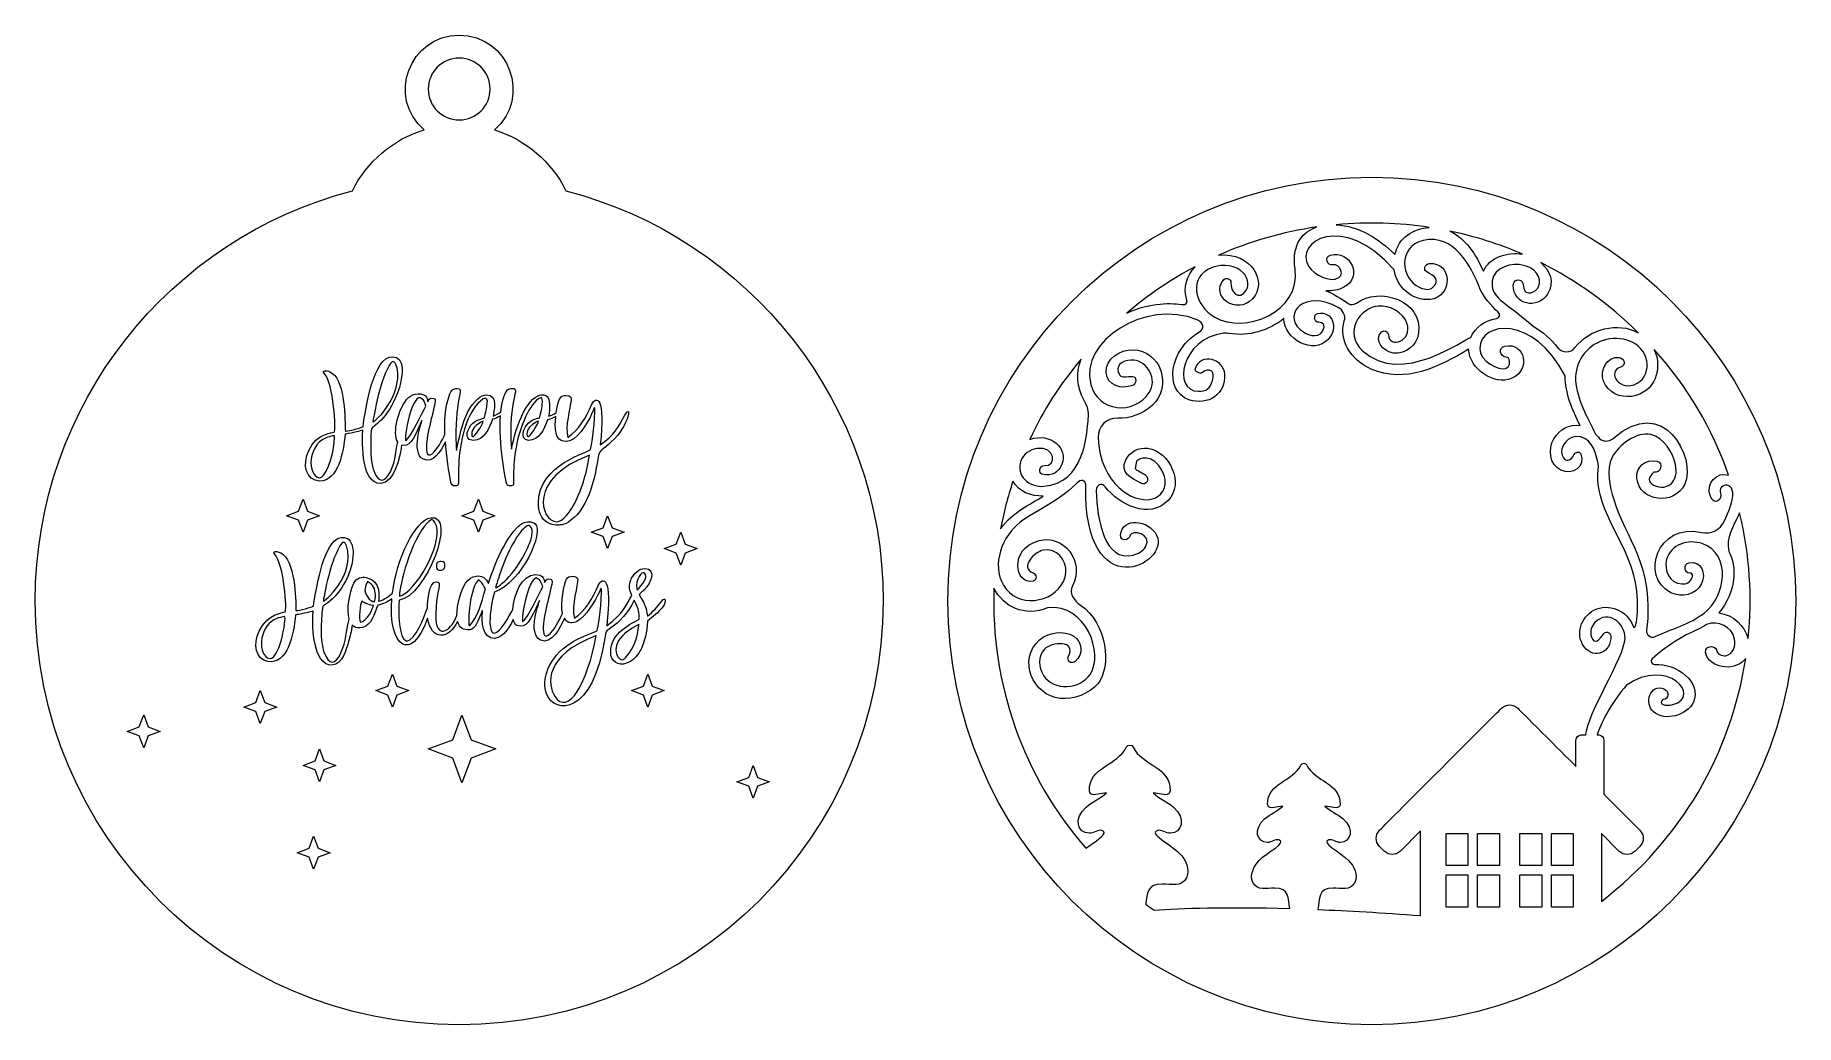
# Model space of a CAD drawing. Header units: inches. Extents: x 48 to 816, y 0 to 432.
import ezdxf

# ---------------------------------------------------------------- set-up
doc = ezdxf.new("R2010")
doc.units = ezdxf.units.IN
doc.header["$MEASUREMENT"] = 0
doc.layers.add('_U+0421_U+043B_U+043E_U+0439 1', color=7, linetype='Continuous')

msp = doc.modelspace()

# ---------------------------------------------------------------- linework, layer by layer
at = {"layer": '_U+0421_U+043B_U+043E_U+0439 1', "color": 7, "lineweight": 9, "true_color": 0xffffff}
for points in [[(162.81, 220.29), (157.58, 222.24), (162.81, 224.18), (164.75, 229.41), (166.7, 224.18), (171.93, 222.24), (166.7, 220.29), (164.75, 215.06), (162.81, 220.29)], [(243.23, 224.18), (248.46, 222.24), (243.23, 220.29), (241.29, 215.06), (239.34, 220.29), (234.11, 222.24), (239.34, 224.18), (241.29, 229.41), (243.23, 224.18)], [(299.62, 217.01), (304.85, 215.06), (299.62, 213.12), (297.68, 207.89), (295.74, 213.12), (290.51, 215.06), (295.74, 217.01), (297.68, 222.24), (299.62, 217.01)], [(331.52, 209.83), (336.75, 207.89), (331.52, 205.95), (329.58, 200.72), (327.63, 205.95), (322.4, 207.89), (327.63, 209.83), (329.58, 215.06), (331.52, 209.83)], [(205.7, 147.85), (210.93, 145.9), (205.7, 143.96), (203.76, 138.73), (201.81, 143.96), (196.58, 145.9), (201.81, 147.85), (203.76, 153.07), (205.7, 147.85)], [(317.17, 147.85), (322.4, 145.9), (317.17, 143.96), (315.23, 138.73), (313.29, 143.96), (308.06, 145.9), (313.29, 147.85), (315.23, 153.07), (317.17, 147.85)], [(148.07, 140.67), (153.3, 138.73), (148.07, 136.79), (146.12, 131.56), (144.18, 136.79), (138.95, 138.73), (144.18, 140.67), (146.12, 145.9), (148.07, 140.67)], [(97.2, 130.05), (102.43, 128.11), (97.2, 126.16), (95.26, 120.93), (93.32, 126.16), (88.09, 128.11), (93.32, 130.05), (95.26, 135.28), (97.2, 130.05)], [(238.12, 124.42), (248.92, 120.41), (238.12, 116.4), (234.11, 105.61), (230.1, 116.4), (219.31, 120.41), (230.1, 124.42), (234.11, 135.22), (238.12, 124.42)], [(173.87, 115.18), (179.1, 113.24), (173.87, 111.3), (171.93, 106.07), (169.99, 111.3), (164.76, 113.24), (169.99, 115.18), (171.93, 120.41), (173.87, 115.18)], [(368.35, 106.07), (363.12, 104.12), (361.17, 98.89), (359.23, 104.12), (354, 106.07), (359.23, 108.01), (361.17, 113.24), (363.12, 108.01), (368.35, 106.07)], [(171.31, 77.05), (176.54, 75.11), (171.31, 73.16), (169.37, 67.93), (167.42, 73.16), (162.19, 75.11), (167.42, 77.05), (169.37, 82.28), (171.31, 77.05)]]:
    msp.add_lwpolyline(points, dxfattribs=at)
at = {"layer": '_U+0421_U+043B_U+043E_U+0439 1', "color": 1, "lineweight": 9, "true_color": 0xff0000}
for points in [[(673.06, 69.49), (663.53, 69.49), (663.53, 83.55), (673.06, 83.55), (673.06, 69.49)], [(686.78, 69.49), (677.25, 69.49), (677.25, 83.55), (686.78, 83.55), (686.78, 69.49)], [(705.26, 69.49), (695.73, 69.49), (695.73, 83.55), (705.26, 83.55), (705.26, 69.49)], [(718.98, 69.49), (709.45, 69.49), (709.45, 83.55), (718.98, 83.55), (718.98, 69.49)], [(673.06, 51.35), (663.53, 51.35), (663.53, 65.41), (673.06, 65.41), (673.06, 51.35)], [(686.78, 51.35), (677.25, 51.35), (677.25, 65.41), (686.78, 65.41), (686.78, 51.35)], [(705.26, 51.35), (695.73, 51.35), (695.73, 65.41), (705.26, 65.41), (705.26, 51.35)], [(718.98, 51.35), (709.45, 51.35), (709.45, 65.41), (718.98, 65.41), (718.98, 51.35)]]:
    msp.add_lwpolyline(points, dxfattribs=at)
for points, knots in [([(279.5, 364.08), (273.22, 376.74), (261.94, 386.48), (248.24, 390.7), (264.66, 404.86), (254.67, 432), (232.9, 432), (211.13, 432), (201.15, 404.86), (217.57, 390.7), (203.87, 386.48), (192.59, 376.74), (186.3, 364.08), (106.69, 343.42), (47.9, 271.08), (47.9, 185), (47.9, 82.83), (130.73, 0), (232.9, 0), (335.08, 0), (417.9, 82.83), (417.9, 185), (417.9, 271.08), (359.12, 343.42), (279.5, 364.08)], [0, 0, 0, 0, 1, 1, 1, 2, 2, 2, 3, 3, 3, 4, 4, 4, 5, 5, 5, 6, 6, 6, 7, 7, 7, 8, 8, 8, 8]), ([(232.9, 422), (240.35, 422), (246.4, 415.94), (246.4, 408.5), (246.4, 401.06), (240.35, 395), (232.9, 395), (225.46, 395), (219.4, 401.06), (219.4, 408.5), (219.4, 415.94), (225.46, 422), (232.9, 422)], [0, 0, 0, 0, 1, 1, 1, 2, 2, 2, 3, 3, 3, 4, 4, 4, 4]), ([(631.1, 370), (528.92, 370), (446.1, 287.17), (446.1, 185), (446.1, 82.83), (528.92, 0), (631.1, 0), (733.27, 0), (816.1, 82.83), (816.1, 185), (816.1, 287.17), (733.27, 370), (631.1, 370)], [0, 0, 0, 0, 1, 1, 1, 2, 2, 2, 3, 3, 3, 4, 4, 4, 4]), ([(640.81, 329.64), (642.04, 322.19), (648.52, 315.85), (656.54, 316.62), (666.56, 317.6), (666.36, 333.24), (656.13, 332.3), (654.31, 332.14), (653.31, 329.66), (655.14, 328.64), (658.15, 327.01), (661.43, 325.38), (657.35, 321.58), (655.78, 320.55), (653.52, 321.2), (652.01, 321.88), (643.63, 325.64), (642.25, 339.71), (653.52, 342.36), (666.91, 345.52), (674.38, 331.33), (678.42, 321.05), (679.39, 318.58), (683.66, 313.13), (686.14, 311.21), (687.41, 310.23), (687.05, 308.65), (685.47, 308.35), (680.56, 307.42), (676.16, 304.63), (674.29, 300.01), (671.5, 299.7), (644.24, 278.42), (627.06, 294.27), (618.5, 302.17), (625.91, 313.2), (634.05, 313.74), (639.08, 314.08), (644.69, 311.15), (646.43, 306.22), (649.13, 298.55), (638.53, 294.78), (638.34, 301.27), (638.29, 302.72), (636.47, 303.58), (635.4, 302.48), (631.68, 298.64), (636.33, 293.74), (640.57, 293.25), (645.96, 292.64), (650.72, 296.58), (651.45, 301.86), (653.43, 316.21), (634.36, 322.5), (624.37, 315.01), (623.23, 314.16), (621.81, 314.18), (620.75, 314.9), (617.74, 316.95), (614.46, 319.21), (611.03, 320.45), (613.8, 320.22), (616.61, 320.75), (618.96, 321.96), (627.41, 326.3), (621.89, 338.4), (613.03, 335.97), (610.32, 335.23), (611.47, 331.04), (614.19, 331.76), (616.83, 332.68), (620.47, 326.75), (615.09, 325.57), (613.25, 324.78), (606.23, 326.69), (603.46, 331.23), (597.13, 341.63), (618.21, 355.33), (640.81, 329.64)], [0, 0, 0, 0, 1, 1, 1, 2, 2, 2, 3, 3, 3, 4, 4, 4, 5, 5, 5, 6, 6, 6, 7, 7, 7, 8, 8, 8, 9, 9, 9, 10, 10, 10, 11, 11, 11, 12, 12, 12, 13, 13, 13, 14, 14, 14, 15, 15, 15, 16, 16, 16, 17, 17, 17, 18, 18, 18, 19, 19, 19, 20, 20, 20, 21, 21, 21, 22, 22, 22, 23, 23, 23, 24, 24, 24, 25, 25, 25, 26, 26, 26, 26]), ([(561.94, 330.75), (566.11, 332.12), (571.85, 331.65), (575.02, 328.28), (576.74, 326.46), (577.86, 323.13), (576.41, 320.79), (573.05, 315.38), (569.31, 320.33), (569.61, 324.03), (569.73, 325.54), (567.52, 326.46), (566.53, 325.3), (560.26, 317.98), (572.16, 309.56), (579.11, 316.95), (585.64, 323.89), (578.85, 337.64), (564.21, 335.93), (577.83, 341.97), (592.25, 346.13), (607.17, 348.28), (601.05, 346.26), (596.07, 340.99), (597.59, 329.82), (600.12, 311.17), (575.83, 301.25), (562.55, 308.9), (553.99, 313.84), (550.19, 326.88), (561.94, 330.75)], [0, 0, 0, 0, 1, 1, 1, 2, 2, 2, 3, 3, 3, 4, 4, 4, 5, 5, 5, 6, 6, 6, 7, 7, 7, 8, 8, 8, 9, 9, 9, 10, 10, 10, 10]), ([(656.2, 348.1), (649.14, 347.55), (642.77, 343.73), (641.22, 336.25), (634.32, 343.21), (625.36, 348.69), (615.62, 349.28), (629.27, 350.54), (642.89, 350.12), (656.2, 348.1)], [0, 0, 0, 0, 1, 1, 1, 2, 2, 2, 3, 3, 3, 3]), ([(696.79, 336.44), (690.32, 337.5), (682.49, 335.1), (679.78, 329), (676.64, 336.07), (672.17, 343.25), (665.11, 346.49), (675.97, 344.22), (686.58, 340.88), (696.79, 336.44)], [0, 0, 0, 0, 1, 1, 1, 2, 2, 2, 3, 3, 3, 3]), ([(553.97, 330.95), (550.34, 327.21), (548.68, 321.85), (550.43, 316.35), (550.77, 315.28), (549.9, 314.21), (548.78, 314.38), (544.27, 315.07), (534.62, 315.63), (524.23, 310.71), (533.46, 318.59), (543.43, 325.36), (553.97, 330.95)], [0, 0, 0, 0, 1, 1, 1, 2, 2, 2, 3, 3, 3, 4, 4, 4, 4]), ([(703.96, 322.37), (702.88, 319.62), (697.85, 318.03), (697.46, 321.5), (697.19, 324.22), (696.19, 324.98), (695.67, 325.13), (694.23, 325.54), (692.8, 324.4), (692.79, 322.93), (692.72, 314.25), (703.38, 312.12), (707.73, 318.98), (711.03, 324.18), (708.84, 329.33), (704.8, 332.71), (720.31, 324.96), (734.65, 314.69), (747.32, 302.12), (738.47, 307.04), (726.08, 303.76), (719.74, 295.64), (717.86, 293.24), (714.25, 293.2), (712.31, 295.56), (709.25, 299.27), (705.64, 302.55), (701.56, 304.94), (689.47, 315.45), (684.35, 316.89), (683.55, 322.37), (682.58, 329.09), (689.75, 332.46), (695.47, 331.86), (702.88, 331.09), (705.34, 325.87), (703.96, 322.37)], [0, 0, 0, 0, 1, 1, 1, 2, 2, 2, 3, 3, 3, 4, 4, 4, 5, 5, 5, 6, 6, 6, 7, 7, 7, 8, 8, 8, 9, 9, 9, 10, 10, 10, 11, 11, 11, 12, 12, 12, 12]), ([(722.48, 126.53), (721.2, 126.53), (720.17, 125.5), (720.17, 124.22), (720.17, 124.22), (720.17, 112.82), (720.17, 112.82), (717.81, 115.18), (697.16, 135.83), (694.79, 138.21), (692.84, 140.15), (689.68, 140.15), (687.73, 138.21), (682.62, 133.1), (640.51, 90.99), (634.46, 84.93), (632.51, 82.99), (632.51, 79.82), (634.46, 77.88), (634.46, 77.88), (636.53, 75.8), (636.53, 75.8), (638.48, 73.85), (641.64, 73.85), (643.59, 75.8), (643.59, 75.8), (652.39, 84.61), (652.39, 84.61), (652.39, 84.61), (652.39, 47.68), (652.39, 47.68), (635.58, 48.93), (620.66, 49.78), (607.48, 50.32), (608.46, 54.83), (607.36, 59.78), (614.28, 59.71), (617.63, 59.68), (621.86, 58.38), (623.66, 62.16), (625.23, 65.45), (623.31, 69.31), (620.99, 71.7), (617.39, 75.41), (608.5, 79.55), (612.41, 80.74), (613.64, 81.11), (615.84, 79.56), (617.29, 79.6), (622.07, 79.72), (623.58, 85.42), (618.58, 89.87), (616.2, 91.99), (612.91, 93.27), (610.6, 95.46), (610.6, 95.46), (615.54, 94.73), (615.54, 94.73), (616.39, 94.6), (617.22, 95.43), (617.24, 96.24), (617.58, 105.66), (606.14, 106.24), (602.81, 113.35), (602.28, 114.49), (600.62, 114.48), (600.09, 113.34), (596.76, 106.24), (585.32, 105.66), (585.66, 96.24), (585.69, 95.43), (586.52, 94.6), (587.36, 94.73), (587.36, 94.73), (592.31, 95.46), (592.31, 95.46), (589.99, 93.27), (586.7, 91.99), (584.32, 89.87), (579.32, 85.42), (580.83, 79.72), (585.61, 79.6), (587.06, 79.56), (589.26, 81.11), (590.49, 80.74), (594.4, 79.55), (585.52, 75.42), (581.91, 71.7), (579.59, 69.31), (577.67, 65.45), (579.24, 62.16), (581.04, 58.38), (585.27, 59.68), (588.62, 59.71), (595.32, 59.77), (594.5, 55.14), (595.33, 50.75), (566.89, 51.58), (547.84, 50.89), (536.11, 50.04), (534.9, 50.89), (533.69, 51.78), (532.5, 52.67), (533.13, 57.17), (532.92, 61.52), (539.77, 61.45), (543.5, 61.42), (548.2, 59.97), (550.21, 64.17), (551.96, 67.84), (549.83, 72.14), (547.24, 74.8), (543.22, 78.94), (533.33, 83.54), (537.69, 84.86), (539.06, 85.28), (541.51, 83.55), (543.12, 83.59), (548.45, 83.73), (550.13, 90.07), (544.56, 95.03), (541.91, 97.38), (538.25, 98.82), (535.67, 101.26), (535.67, 101.26), (541.17, 100.44), (541.17, 100.44), (542.11, 100.3), (543.04, 101.21), (543.07, 102.12), (543.45, 112.61), (530.71, 113.26), (527, 121.16), (526.41, 122.44), (524.56, 122.42), (523.97, 121.16), (520.27, 113.25), (507.53, 112.61), (507.91, 102.12), (507.94, 101.21), (508.86, 100.3), (509.81, 100.44), (509.81, 100.44), (515.31, 101.25), (515.31, 101.25), (512.73, 98.82), (509.07, 97.38), (506.42, 95.03), (500.85, 90.07), (502.53, 83.73), (507.85, 83.59), (509.47, 83.55), (511.92, 85.28), (513.29, 84.86), (516.69, 83.83), (510.67, 80.14), (509.18, 79.12), (508.21, 78.45), (507.24, 77.77), (506.3, 77.05), (479.07, 108.43), (464.8, 148.47), (466.2, 190.63), (470.35, 182.51), (479.51, 177.91), (489.65, 182.01), (506.46, 184.02), (514.18, 161.96), (508.3, 153.08), (503.9, 146.42), (492.36, 145.56), (487.83, 152.51), (485.54, 156.02), (485.31, 160.76), (488.28, 163.96), (491.27, 167.17), (502.44, 168.07), (498.75, 160.93), (497.74, 158.98), (500.1, 157.21), (501.73, 158.63), (505.35, 161.77), (504.86, 167.18), (501.1, 169.59), (496.69, 172.41), (489.88, 171.34), (486.08, 168.03), (476.28, 159.49), (483.35, 143.55), (495.1, 142.5), (500.81, 141.99), (507.87, 144.35), (511.51, 148.84), (517.57, 156.3), (515.83, 175.2), (504.01, 183.17), (501.02, 185.19), (498.89, 188.43), (500.52, 191.65), (506.15, 202.75), (496.34, 214.2), (485.9, 211.38), (472.61, 207.79), (475.27, 191.96), (483.3, 193.68), (485.26, 194.1), (484.84, 196.64), (483.3, 197.25), (477.18, 199.65), (484.09, 206.49), (487.69, 207.2), (493.47, 208.34), (498.08, 202.97), (497.59, 197.46), (496.58, 186.29), (480.76, 181.34), (473.04, 188.7), (464.74, 196.61), (467.94, 209.46), (474.98, 216.96), (480.91, 223.27), (492.71, 226.64), (502.47, 236.57), (504.06, 238.18), (506.28, 237.92), (506.25, 235.66), (505.36, 181.76), (543.35, 201.09), (537.22, 213.69), (533.91, 220.5), (522.04, 221.92), (521.51, 213.7), (521.34, 211.02), (525.1, 211.13), (525.66, 213.7), (526.16, 216), (535.62, 214.64), (532.36, 208.63), (531.37, 206.8), (528.9, 205.59), (526.99, 205.08), (514.6, 201.76), (511.17, 220.45), (510.85, 233.19), (510.79, 235.68), (513.2, 236.84), (514.74, 234.88), (520.94, 226.98), (534.02, 220.42), (542.31, 228.94), (549.37, 236.2), (542.91, 250.44), (533.34, 251.7), (529.52, 252.2), (525.39, 250.09), (523.72, 246.56), (521.02, 240.89), (525.97, 238.82), (530.29, 236.39), (532.64, 235.08), (534.53, 238.46), (532.37, 239.96), (531.73, 240.4), (528.2, 242.2), (527.88, 242.86), (527.88, 242.86), (528.49, 245.99), (528.49, 245.99), (531.3, 249.13), (538.19, 247.35), (540.6, 239.5), (542.05, 234.79), (539.52, 230.43), (534.68, 229.42), (527.09, 227.84), (512.58, 235.79), (511.72, 256.36), (511.52, 261.22), (515.36, 264.9), (520.23, 264.75), (525.38, 264.6), (531.07, 266.56), (535.35, 270.46), (544.19, 278.5), (539.16, 294.5), (526.77, 294.67), (521.51, 294.74), (514.75, 290.87), (515.23, 284.77), (515.71, 278.74), (522.01, 277.42), (526.64, 279.04), (528.43, 279.67), (528.74, 283.07), (526.66, 283.02), (521.66, 282.89), (521.39, 282.45), (520.5, 284.95), (519.13, 288.81), (523.95, 290.39), (527.2, 290.16), (533.06, 289.75), (537.86, 281.73), (533.97, 275.97), (527.18, 265.89), (511.59, 267.62), (508.44, 279.58), (503.5, 298.29), (532.15, 317.04), (554.95, 307.76), (558.04, 306.5), (557.89, 303.7), (556.07, 302.66), (542.76, 295.07), (540.12, 276.74), (551.29, 272.88), (559.6, 270), (567.64, 275.45), (566.85, 284.07), (566.24, 290.72), (556.97, 293.79), (554.1, 286.69), (553.56, 285.36), (556.01, 283.88), (557.16, 284.75), (560.1, 286.96), (562.93, 285.56), (561.63, 281.26), (560.59, 277.78), (558.79, 276.53), (555.52, 276.55), (543.66, 276.62), (548.08, 299.64), (566.4, 301.88), (567.02, 301.96), (568.85, 301.82), (568.85, 301.82), (577.46, 300.23), (586.22, 303.19), (592.73, 308.29), (592.8, 299.14), (605.61, 292.29), (612.06, 299.21), (616.65, 304.14), (614.18, 311.8), (607.53, 310.55), (605.39, 310.15), (605.86, 306.43), (608.05, 306.72), (611.64, 306.5), (610.06, 303.13), (608.91, 301.75), (605.56, 299.3), (601, 302.44), (599.81, 303.52), (592.07, 310.52), (601.88, 321.13), (616.43, 313.2), (618.51, 312.07), (619.81, 309.51), (619.1, 307.25), (616.55, 299.13), (622.02, 290.09), (630.78, 286.26), (645.72, 279.72), (660.49, 287.22), (673.36, 294.9), (673.68, 286.51), (684.24, 278.82), (692.26, 282.22), (700.35, 285.65), (698.3, 298.15), (689.03, 296.25), (686.13, 295.66), (687.11, 291.48), (689.78, 291.47), (690.15, 291.47), (690.5, 291.29), (690.71, 290.98), (691.78, 289.41), (691.19, 287.22), (689.45, 286.47), (689.45, 286.47), (689.43, 286.46), (689.43, 286.46), (686.61, 285.51), (678.18, 289.51), (678.23, 295.27), (678.31, 307.13), (701.77, 310.05), (715.44, 283.26), (715.46, 283.23), (715.48, 283.21), (715.49, 283.18), (715.5, 275.77), (718.46, 268.5), (721.97, 261.57), (717.34, 262.43), (712.98, 259.94), (710.53, 255.77), (707.92, 251.3), (708.52, 244.56), (713.59, 242.11), (718.52, 239.74), (724.65, 243.69), (722.28, 249.2), (721.65, 250.66), (719.65, 250), (719.22, 248.8), (718.31, 246.3), (715.46, 245.11), (714.14, 248.61), (712.9, 251.88), (716.54, 257.81), (722.19, 256.62), (727.74, 255.45), (729.09, 248.85), (730.03, 243.87), (727.2, 225.71), (742.35, 212.22), (746.19, 193.15), (748.15, 183.37), (746.43, 170.33), (745.07, 174.08), (742.62, 180.82), (734.49, 184.34), (727.99, 180.98), (722.36, 178.07), (719.72, 170.33), (723.78, 165.02), (728.3, 159.12), (735.64, 162.74), (735.38, 169.7), (735.32, 171.44), (733.06, 172.07), (732.13, 170.58), (730.82, 168.49), (728.15, 165.23), (726.84, 169.62), (726.22, 171.69), (726.99, 174.1), (728.48, 175.63), (734.18, 181.49), (741.72, 175.33), (741.6, 168.67), (741.45, 160.66), (724.89, 135.48), (724.46, 126.53), (724.46, 126.53), (722.48, 126.53), (722.48, 126.53), (722.48, 126.53), (722.48, 126.53), (722.48, 126.53)], [0, 0, 0, 0, 1, 1, 1, 2, 2, 2, 3, 3, 3, 4, 4, 4, 5, 5, 5, 6, 6, 6, 7, 7, 7, 8, 8, 8, 9, 9, 9, 10, 10, 10, 11, 11, 11, 12, 12, 12, 13, 13, 13, 14, 14, 14, 15, 15, 15, 16, 16, 16, 17, 17, 17, 18, 18, 18, 19, 19, 19, 20, 20, 20, 21, 21, 21, 22, 22, 22, 23, 23, 23, 24, 24, 24, 25, 25, 25, 26, 26, 26, 27, 27, 27, 28, 28, 28, 29, 29, 29, 30, 30, 30, 31, 31, 31, 32, 32, 32, 33, 33, 33, 34, 34, 34, 35, 35, 35, 36, 36, 36, 37, 37, 37, 38, 38, 38, 39, 39, 39, 40, 40, 40, 41, 41, 41, 42, 42, 42, 43, 43, 43, 44, 44, 44, 45, 45, 45, 46, 46, 46, 47, 47, 47, 48, 48, 48, 49, 49, 49, 50, 50, 50, 51, 51, 51, 52, 52, 52, 53, 53, 53, 54, 54, 54, 55, 55, 55, 56, 56, 56, 57, 57, 57, 58, 58, 58, 59, 59, 59, 60, 60, 60, 61, 61, 61, 62, 62, 62, 63, 63, 63, 64, 64, 64, 65, 65, 65, 66, 66, 66, 67, 67, 67, 68, 68, 68, 69, 69, 69, 70, 70, 70, 71, 71, 71, 72, 72, 72, 73, 73, 73, 74, 74, 74, 75, 75, 75, 76, 76, 76, 77, 77, 77, 78, 78, 78, 79, 79, 79, 80, 80, 80, 81, 81, 81, 82, 82, 82, 83, 83, 83, 84, 84, 84, 85, 85, 85, 86, 86, 86, 87, 87, 87, 88, 88, 88, 89, 89, 89, 90, 90, 90, 91, 91, 91, 92, 92, 92, 93, 93, 93, 94, 94, 94, 95, 95, 95, 96, 96, 96, 97, 97, 97, 98, 98, 98, 99, 99, 99, 100, 100, 100, 101, 101, 101, 102, 102, 102, 103, 103, 103, 104, 104, 104, 105, 105, 105, 106, 106, 106, 107, 107, 107, 108, 108, 108, 109, 109, 109, 110, 110, 110, 111, 111, 111, 112, 112, 112, 113, 113, 113, 114, 114, 114, 115, 115, 115, 116, 116, 116, 117, 117, 117, 118, 118, 118, 119, 119, 119, 120, 120, 120, 121, 121, 121, 122, 122, 122, 123, 123, 123, 124, 124, 124, 125, 125, 125, 126, 126, 126, 127, 127, 127, 128, 128, 128, 129, 129, 129, 130, 130, 130, 131, 131, 131, 132, 132, 132, 133, 133, 133, 134, 134, 134, 135, 135, 135, 136, 136, 136, 137, 137, 137, 138, 138, 138, 139, 139, 139, 140, 140, 140, 141, 141, 141, 142, 142, 142, 143, 143, 143, 144, 144, 144, 145, 145, 145, 146, 146, 146, 147, 147, 147, 148, 148, 148, 149, 149, 149, 150, 150, 150, 151, 151, 151, 151]), ([(751.05, 289.82), (751.85, 285.93), (750.41, 282.08), (746.91, 280.09), (739.34, 275.78), (733.35, 285.17), (739.67, 287.07), (742.13, 287.82), (741.4, 291), (739.1, 291.29), (733.56, 291.98), (730.53, 285.62), (732.24, 280.97), (734.08, 275.96), (739.53, 273.58), (744.55, 274.35), (754.68, 275.91), (758.16, 286.57), (754.29, 294.76), (768.98, 278.31), (779.71, 260.39), (786.75, 239.97), (781.7, 241.7), (776.66, 236.17), (778.69, 230.99), (780.75, 225.75), (784.26, 229.83), (783.29, 232.03), (781.38, 236.33), (791.39, 238.67), (787.85, 227.25), (786.73, 223.66), (786.62, 223.84), (784.99, 220.03), (783.31, 216.09), (779.06, 214.01), (774.89, 214.97), (755.63, 219.39), (747.91, 195.53), (761.64, 188.64), (766.36, 186.27), (772.58, 187.68), (775.01, 192.59), (777.11, 196.84), (774.83, 202.96), (769.42, 201.68), (767.01, 201.12), (767.39, 197.13), (769.82, 197.15), (770.57, 197.19), (771.28, 196.97), (771, 195.57), (769.97, 193.11), (768.41, 192.09), (766.31, 192.54), (760.97, 192.66), (758.48, 198.44), (759.72, 203.1), (761.48, 209.72), (769.27, 212.11), (775.21, 210.05), (788.41, 205.46), (785.39, 186.8), (776.1, 179.71), (769.81, 174.91), (761.94, 172.81), (754.74, 169.47), (752.85, 168.6), (750.75, 170.15), (751, 172.21), (754.53, 201.06), (741.64, 212.28), (736.68, 229.25), (734.96, 235.15), (733.09, 242.08), (736.01, 247.8), (738.65, 252.99), (746.77, 259.12), (752.88, 257.69), (758.49, 256.37), (762.48, 249.92), (763.59, 244.63), (765.14, 237.23), (760.49, 232.76), (754.03, 235.57), (751.55, 236.99), (751.58, 238.88), (754.12, 241.24), (757.25, 240.51), (758.59, 245.35), (755.45, 246.06), (750.58, 247.16), (746.26, 243.61), (746.79, 238.48), (747.81, 228.6), (763.08, 226.21), (767.64, 236.03), (772.95, 247.47), (758.22, 275.49), (736.57, 256.07), (734.43, 254.15), (731.35, 254.56), (729.8, 256.6), (729.46, 257.05), (729.09, 257.48), (728.69, 257.88), (725.18, 265.2), (720.49, 273.08), (720.05, 281.36), (719.63, 289.25), (724.57, 296.31), (732.1, 298.75), (739.6, 301.17), (749.29, 298.42), (751.05, 289.82)], [0, 0, 0, 0, 1, 1, 1, 2, 2, 2, 3, 3, 3, 4, 4, 4, 5, 5, 5, 6, 6, 6, 7, 7, 7, 8, 8, 8, 9, 9, 9, 10, 10, 10, 11, 11, 11, 12, 12, 12, 13, 13, 13, 14, 14, 14, 15, 15, 15, 16, 16, 16, 17, 17, 17, 18, 18, 18, 19, 19, 19, 20, 20, 20, 21, 21, 21, 22, 22, 22, 23, 23, 23, 24, 24, 24, 25, 25, 25, 26, 26, 26, 27, 27, 27, 28, 28, 28, 29, 29, 29, 30, 30, 30, 31, 31, 31, 32, 32, 32, 33, 33, 33, 34, 34, 34, 35, 35, 35, 36, 36, 36, 37, 37, 37, 38, 38, 38, 38]), ([(478.03, 246.3), (479.14, 249.2), (481.85, 251.14), (484.88, 251.58), (493.19, 252.78), (493.67, 243.53), (488.29, 244.15), (486.29, 244.38), (485.33, 240.73), (487.26, 240.33), (491.91, 239.38), (494.35, 241.04), (495.91, 244.75), (498.69, 251.37), (491.13, 258.84), (481.83, 255.53), (487.98, 268.5), (494.86, 279.52), (504.34, 290.64), (501.86, 284.51), (502.32, 278.36), (505.51, 272.75), (508.31, 267.83), (507.39, 265.18), (507.16, 262.38), (506.61, 258.09), (505.74, 236.32), (487.96, 235.08), (481.71, 234.64), (475.46, 239.57), (478.03, 246.3)], [0, 0, 0, 0, 1, 1, 1, 2, 2, 2, 3, 3, 3, 4, 4, 4, 5, 5, 5, 6, 6, 6, 7, 7, 7, 8, 8, 8, 9, 9, 9, 10, 10, 10, 10]), ([(474.51, 237.26), (477.05, 232.74), (482.35, 230.64), (487.77, 230.82), (481.53, 226.83), (474.84, 224.33), (469.09, 216.47), (470.44, 223.54), (472.25, 230.48), (474.51, 237.26)], [0, 0, 0, 0, 1, 1, 1, 2, 2, 2, 3, 3, 3, 3]), ([(782.56, 179.78), (789.96, 188.64), (790.62, 200.36), (786.85, 206.65), (785.55, 213.04), (788.55, 216.79), (791.6, 223.49), (796.1, 204.96), (797.13, 186.92), (795.32, 168.61), (793.81, 173.95), (788.94, 179.03), (782.56, 179.78)], [0, 0, 0, 0, 1, 1, 1, 2, 2, 2, 3, 3, 3, 4, 4, 4, 4]), ([(731.26, 53.86), (731.26, 53.86), (731.26, 83.47), (731.26, 83.47), (731.26, 83.47), (738.93, 75.8), (738.93, 75.8), (740.88, 73.85), (744.04, 73.85), (745.99, 75.8), (745.99, 75.8), (748.06, 77.87), (748.06, 77.87), (750.01, 79.82), (750.01, 82.98), (748.06, 84.93), (748.06, 84.93), (732.36, 100.63), (732.36, 100.63), (732.41, 100.99), (732.39, 123.86), (732.39, 124.22), (732.39, 125.49), (731.36, 126.53), (730.09, 126.53), (730.09, 126.53), (729.48, 126.53), (729.48, 126.53), (731.74, 133.83), (736.5, 141.39), (742.2, 148.2), (759.92, 160.8), (775.47, 143.26), (762.51, 139.81), (759.18, 139.08), (755.93, 139.75), (758.14, 142.05), (760.97, 141.81), (760.92, 145.67), (758.75, 146.59), (752.55, 149.2), (749.72, 140.33), (754.07, 136.58), (759.04, 132.31), (768.81, 135.05), (771.42, 140.87), (775.23, 149.38), (764.21, 157.9), (754.47, 157.35), (753.16, 157.27), (752.49, 158.88), (753.47, 159.75), (766.31, 171.05), (772.14, 171.21), (777.2, 174.82), (782.23, 176.53), (788.22, 174.04), (789.4, 168.39), (790, 165.49), (788.78, 161.65), (785.45, 161.13), (783.9, 160.89), (781.69, 161.87), (781.43, 163.62), (781.1, 165.86), (775.04, 165.95), (777.19, 161.11), (779.82, 155.2), (790.32, 154.32), (794.23, 159.96), (787.93, 118.76), (766.1, 80.58), (731.26, 53.86)], [0, 0, 0, 0, 1, 1, 1, 2, 2, 2, 3, 3, 3, 4, 4, 4, 5, 5, 5, 6, 6, 6, 7, 7, 7, 8, 8, 8, 9, 9, 9, 10, 10, 10, 11, 11, 11, 12, 12, 12, 13, 13, 13, 14, 14, 14, 15, 15, 15, 16, 16, 16, 17, 17, 17, 18, 18, 18, 19, 19, 19, 20, 20, 20, 21, 21, 21, 22, 22, 22, 23, 23, 23, 24, 24, 24, 24])]:
    msp.add_open_spline(points, degree=3, knots=knots, dxfattribs=at)
at = {"layer": '_U+0421_U+043B_U+043E_U+0439 1', "color": 7, "lineweight": 9, "true_color": 0xffffff}
for points, knots in [([(172.12, 237.38), (180.03, 237.38), (182.45, 249.9), (183.11, 257.82), (183.2, 257.92), (184.45, 258.08), (184.58, 258.1), (187.93, 258.65), (190.83, 259.56), (190.83, 259.56), (190.83, 257.74), (189.16, 236.26), (198.77, 236.26), (204.63, 236.79), (206.95, 247.27), (207.75, 253.08), (211.08, 252.11), (212.55, 254.42), (216.59, 263.85), (216.59, 262.85), (211.59, 249.93), (217.33, 246.87), (221.51, 244.89), (224.88, 250.25), (226.89, 254.55), (227.28, 248.68), (228.52, 240.52), (229.25, 237.03), (229.46, 236.03), (229.7, 234.99), (231.64, 235.3), (231.67, 235.32), (231.69, 235.34), (231.72, 235.34), (232.38, 235.4), (232.49, 235.69), (232.53, 236.42), (232.53, 245.26), (232.76, 253.72), (236.29, 263.09), (237.74, 266.94), (239.98, 270.86), (243.37, 273.19), (244.8, 274.23), (245.18, 272.75), (245.18, 272.45), (245.18, 269.55), (243.84, 264.96), (243.84, 264.96), (243.82, 264.93), (243.7, 264.9), (243.5, 264.84), (239.83, 263.92), (237.22, 261.99), (236.41, 258.36), (236.11, 256.28), (237.1, 255.09), (239.2, 255.09), (243.6, 255.09), (246, 260.2), (247.46, 264.31), (248.71, 264.64), (249.85, 265.16), (250.89, 265.86), (249.98, 254.54), (253.1, 236.65), (253.79, 235.76), (254.18, 235.26), (255.05, 235.19), (255.71, 235.3), (255.75, 235.34), (256.19, 235.35), (256.39, 235.57), (256.63, 235.84), (256.6, 236.6), (256.6, 236.96), (256.6, 244.94), (256.9, 252.6), (260.52, 262.19), (262.25, 266.79), (264.29, 270.28), (266.63, 272.64), (267.01, 273.02), (268.48, 274.09), (268.86, 273.72), (269.47, 273.42), (269.13, 270.71), (269.04, 270.04), (268.75, 267.82), (267.96, 264.99), (267.96, 264.99), (267.91, 264.93), (267.1, 264.84), (267.01, 264.82), (260.51, 263.12), (258.86, 255.15), (263.12, 255.09), (267.7, 255.09), (269.91, 259.75), (271.45, 264.07), (272.76, 264.42), (273.98, 264.81), (275.05, 265.57), (274.44, 260.72), (274.48, 254.59), (279.36, 254.59), (284.08, 254.59), (288.76, 262.29), (290.69, 266.63), (292.01, 269.55), (292.06, 270.84), (292.06, 267.44), (292.06, 260.68), (290.47, 252.17), (290.2, 251.17), (289.85, 249.85), (267.58, 245.03), (267.44, 227.66), (267.44, 224.2), (268.64, 220.72), (271.61, 219.14), (274.1, 217.81), (276.19, 218.14), (277.76, 218.31), (278.83, 218.42), (280.13, 219.06), (281.68, 220.22), (289.78, 226.35), (292.15, 239.38), (293.73, 248.61), (294.1, 250.78), (295.29, 250.84), (299.4, 254.57), (306.78, 261.25), (308.57, 271.76), (305.21, 266.16), (301.97, 260.23), (300.7, 257.67), (294.41, 253.12), (296.88, 274.1), (292.62, 274.99), (290.7, 270.68), (288.33, 265.11), (285.24, 259.82), (280.29, 256.44), (278.97, 261.28), (281.37, 269), (281.75, 272.84), (281.84, 273.84), (281.6, 274.73), (279.44, 274.73), (277.45, 274.73), (276.42, 274.5), (275.28, 267.26), (274.23, 266.37), (273.16, 266.13), (271.89, 265.68), (271.89, 265.68), (272.34, 267.8), (272.34, 269.98), (272.34, 273.02), (271.92, 275.07), (268.83, 275.07), (266.57, 274.87), (263.58, 272.42), (260.99, 267.4), (258.25, 262.22), (257, 256.98), (255.7, 251.28), (254.02, 274), (260, 277.62), (256.1, 277.77), (255.26, 277.77), (254.62, 277.73), (253.96, 277.12), (252.29, 275.59), (251.32, 270.13), (251.05, 267.55), (250.05, 266.74), (248.96, 266.15), (247.77, 265.73), (247.77, 267.25), (250.2, 275.07), (244.76, 275.07), (242.49, 274.87), (239.33, 272.58), (236.74, 267.57), (234, 262.39), (232.97, 256.35), (231.67, 250.65), (231.4, 254.35), (231.44, 260.38), (231.56, 262.19), (232.37, 276.11), (234.87, 277.66), (232.03, 277.77), (230.47, 277.77), (229.55, 277.53), (228.48, 274.49), (226.71, 269.44), (226.48, 263.22), (226.7, 257.82), (225.38, 254.98), (223.43, 251.31), (220.9, 249.11), (220.12, 248.43), (218.91, 248.9), (218.74, 249.91), (217.85, 255.29), (221.01, 264.75), (222.25, 271.2), (222.6, 273.05), (222.65, 273.53), (220.88, 273.53), (219.88, 273.46), (219.73, 273.05), (219.18, 271.95), (218.93, 274.1), (218.33, 275.46), (214.9, 275.46), (213.3, 275.38), (211.91, 274.83), (210.73, 273.8), (206.33, 269.44), (203.61, 258.32), (206.09, 254.29), (205.1, 249.92), (205.03, 244.19), (201.82, 239.65), (197.87, 234.09), (194.3, 241.91), (194.3, 250.89), (194.3, 252.04), (194.19, 260.36), (194.86, 260.58), (195.85, 261.58), (202.74, 265.36), (206.8, 278.24), (208.43, 283.43), (209.23, 291.66), (203.79, 291.66), (195.5, 291.66), (192.12, 269.3), (190.94, 261.07), (190.75, 260.88), (187.75, 260.01), (187.47, 259.95), (186.65, 259.72), (185.16, 259.45), (184.33, 259.31), (183.09, 259.11), (183.23, 259.06), (183.21, 259.81), (182.99, 266.77), (182.85, 282.06), (176.47, 285.07), (175.03, 285.76), (172.78, 285.58), (173.97, 284.53), (178.14, 279.98), (179.32, 258.74), (178.32, 258.74), (177.32, 258.23), (170.88, 258.49), (167.22, 250.73), (164.4, 244.87), (165.96, 237.38), (172.12, 237.38)], [0, 0, 0, 0, 1, 1, 1, 2, 2, 2, 3, 3, 3, 4, 4, 4, 5, 5, 5, 6, 6, 6, 7, 7, 7, 8, 8, 8, 9, 9, 9, 10, 10, 10, 11, 11, 11, 12, 12, 12, 13, 13, 13, 14, 14, 14, 15, 15, 15, 16, 16, 16, 17, 17, 17, 18, 18, 18, 19, 19, 19, 20, 20, 20, 21, 21, 21, 22, 22, 22, 23, 23, 23, 24, 24, 24, 25, 25, 25, 26, 26, 26, 27, 27, 27, 28, 28, 28, 29, 29, 29, 30, 30, 30, 31, 31, 31, 32, 32, 32, 33, 33, 33, 34, 34, 34, 35, 35, 35, 36, 36, 36, 37, 37, 37, 38, 38, 38, 39, 39, 39, 40, 40, 40, 41, 41, 41, 42, 42, 42, 43, 43, 43, 44, 44, 44, 45, 45, 45, 46, 46, 46, 47, 47, 47, 48, 48, 48, 49, 49, 49, 50, 50, 50, 51, 51, 51, 52, 52, 52, 53, 53, 53, 54, 54, 54, 55, 55, 55, 56, 56, 56, 57, 57, 57, 58, 58, 58, 59, 59, 59, 60, 60, 60, 61, 61, 61, 62, 62, 62, 63, 63, 63, 64, 64, 64, 65, 65, 65, 66, 66, 66, 67, 67, 67, 68, 68, 68, 69, 69, 69, 70, 70, 70, 71, 71, 71, 72, 72, 72, 73, 73, 73, 74, 74, 74, 75, 75, 75, 76, 76, 76, 77, 77, 77, 78, 78, 78, 79, 79, 79, 80, 80, 80, 81, 81, 81, 82, 82, 82, 83, 83, 83, 84, 84, 84, 85, 85, 85, 86, 86, 86, 87, 87, 87, 88, 88, 88, 89, 89, 89, 89]), ([(202.48, 287.95), (203.07, 288.96), (203.6, 289.48), (204.06, 289.53), (205.48, 289.53), (208.49, 282.13), (202.79, 271.94), (199.47, 266.03), (195.22, 262.79), (195.22, 263.11), (195.41, 264.11), (197.71, 279.73), (202.48, 287.95)], [0, 0, 0, 0, 1, 1, 1, 2, 2, 2, 3, 3, 3, 4, 4, 4, 4]), ([(216.8, 273.18), (217.5, 272.52), (217.97, 271.63), (218.37, 270.13), (217.14, 267.68), (211.78, 256.48), (209.57, 254.93), (208.57, 255.18), (212.28, 277.43), (216.8, 273.18)], [0, 0, 0, 0, 1, 1, 1, 2, 2, 2, 3, 3, 3, 3]), ([(239.09, 256.8), (238.09, 256.11), (237.37, 260.34), (241.86, 262.8), (242.12, 262.95), (243.08, 263.46), (243.37, 263.46), (243.37, 262.65), (240.8, 258.01), (239.09, 256.8)], [0, 0, 0, 0, 1, 1, 1, 2, 2, 2, 3, 3, 3, 3]), ([(263.16, 256.8), (262.16, 256.11), (261.25, 260.47), (266.55, 263.13), (266.69, 263.2), (267.29, 263.46), (267.44, 263.46), (267.44, 262.65), (264.88, 258.01), (263.16, 256.8)], [0, 0, 0, 0, 1, 1, 1, 2, 2, 2, 3, 3, 3, 3]), ([(174.89, 256.28), (175.62, 256.56), (176.89, 256.87), (177.67, 257.05), (178.64, 257.19), (178.5, 257.26), (178.46, 256.42), (177.97, 246.34), (174.3, 238.77), (171.96, 238.77), (170.51, 238.77), (168.18, 241.12), (168.18, 245.4), (168.18, 249.33), (170.53, 254.63), (174.89, 256.28)], [0, 0, 0, 0, 1, 1, 1, 2, 2, 2, 3, 3, 3, 4, 4, 4, 5, 5, 5, 5]), ([(282.58, 226.48), (281.22, 224.08), (278.28, 219.6), (275.5, 219.6), (268.4, 219.6), (262.62, 238.88), (289.79, 248.6), (288.27, 240.26), (286.5, 233.39), (282.58, 226.48)], [0, 0, 0, 0, 1, 1, 1, 2, 2, 2, 3, 3, 3, 3]), ([(321.26, 185), (319.49, 182.51), (317.4, 180.31), (315.01, 178.4), (314.29, 182.57), (314.7, 181.87), (311.39, 187.88), (312.39, 188.7), (313.79, 189.89), (314.78, 191.19), (320.86, 199.54), (312.58, 201.7), (308.8, 196.03), (306.75, 192.95), (306.76, 190.58), (308.2, 187.44), (305.64, 183.3), (304.95, 179.74), (297.27, 174.2), (299.79, 195.6), (295.45, 196), (293.56, 191.75), (291.2, 186.22), (288.09, 180.89), (283.15, 177.52), (281.67, 182.94), (284.86, 192.21), (284.63, 194.53), (284.46, 196.17), (280.47, 196.33), (279.75, 194.57), (278.64, 192.36), (277, 184.21), (278.02, 179.61), (276.63, 176.52), (274.52, 172.39), (271.77, 170.07), (271.07, 169.48), (269.97, 169.81), (269.79, 170.7), (268.71, 175.81), (271.75, 184.44), (273.25, 192.27), (273.61, 194.12), (273.65, 194.61), (271.88, 194.61), (270.88, 194.54), (270.72, 194.09), (270.18, 193.02), (269.93, 195.19), (269.19, 196.53), (266.25, 196.53), (259.89, 196.53), (256.89, 187.59), (256.25, 181.3), (254.77, 178.36), (251.08, 171.73), (248.31, 170.91), (246.74, 170.91), (246.31, 174.15), (246.31, 175.97), (246.31, 180.21), (247.19, 184.67), (248.25, 188.79), (260.45, 193.37), (270.06, 215.2), (266.02, 218.72), (264.81, 219.84), (262.09, 219.73), (260.64, 218.99), (259.93, 218.63), (259.09, 217.95), (258.11, 216.94), (250.8, 209.64), (246.54, 195.06), (245.8, 193.22), (245.72, 193.02), (245.53, 192.58), (245.53, 192.79), (245.4, 193.25), (244.78, 194.07), (244.47, 194.43), (242.52, 196.79), (238.08, 196.61), (235.62, 192.72), (233.67, 189.63), (231.88, 183.74), (231.88, 178.69), (228.99, 171.08), (222.34, 168.02), (222.73, 178.98), (222.73, 190.3), (225.93, 193.41), (222.89, 193.41), (219.74, 193.41), (219.1, 185.11), (219.01, 181.96), (217.75, 178.4), (213.64, 167.54), (210, 167.54), (206.34, 168.08), (206.35, 180.81), (206.72, 185.31), (218.45, 187.11), (232.21, 222.92), (220.48, 221.38), (213.7, 220.45), (205.49, 202.96), (203.77, 188.43), (202.29, 187.08), (200.15, 185.6), (197.97, 184.96), (197.75, 184.96), (197.74, 184.93), (197.74, 185.12), (197.74, 186.12), (199.34, 193.8), (192.37, 195.26), (190.42, 195.65), (188.06, 195.15), (186.9, 192.76), (184.98, 188.54), (183.74, 181.49), (184.93, 177.06), (183.93, 174.32), (183.65, 168.82), (182.19, 164.55), (180.77, 160.61), (178.27, 156.24), (175.57, 159.48), (172.34, 163.38), (172.53, 171.93), (172.76, 176.38), (172.78, 176.84), (173.15, 182.7), (173.59, 182.84), (174.58, 183.84), (177.77, 184.94), (181.53, 190.63), (186.86, 198.69), (188.12, 208.52), (184.74, 211.81), (183.42, 213.08), (180.98, 212.92), (179.61, 212.14), (173.41, 208.63), (170.26, 189.41), (169.31, 182.75), (168.9, 182.34), (162.96, 180.81), (161.67, 180.81), (161.67, 180.81), (161.97, 197.98), (157.12, 204.33), (154.71, 207.31), (150.85, 206.92), (152.33, 205.6), (156.54, 201.01), (157.9, 180.28), (156.91, 180.28), (155.91, 179.78), (149.24, 179.56), (145.58, 171.81), (142.91, 166.24), (144.13, 159.45), (149.4, 158.54), (157.99, 157.28), (160.75, 170.24), (161.47, 178.9), (161.57, 179), (162.81, 179.16), (162.94, 179.18), (166.22, 179.72), (169.19, 180.64), (169.19, 180.64), (169.19, 179.39), (168.38, 173.66), (170.02, 165.98), (170.92, 161.77), (173.12, 156.98), (177.4, 156.98), (182.27, 157.42), (183.62, 164.03), (184.66, 167.37), (185.25, 169.37), (185.89, 171.83), (186.16, 174.56), (187.06, 173.53), (188.12, 173.23), (189.52, 173.23), (193.52, 173.23), (195.45, 177.71), (196.81, 181.72), (196.83, 181.78), (197.17, 182.73), (197.34, 183.16), (199.61, 183.53), (201.78, 184.58), (203.55, 186.06), (201.78, 164.87), (211.97, 157.41), (219.11, 177.53), (220.75, 167.52), (228.43, 168.13), (232.21, 176.11), (233, 173.04), (234.82, 172.26), (237.53, 172.48), (239.79, 172.65), (241.47, 176.95), (242.33, 179.21), (242.38, 179.32), (242.95, 180.87), (243.07, 180.87), (243.07, 179.41), (242.04, 170.27), (246.73, 168.91), (251.15, 167.59), (254.49, 172.8), (256.46, 176.98), (256.69, 175.61), (257.5, 174.56), (258.19, 174.35), (262.1, 173.17), (263.84, 175.73), (267.91, 185.24), (267.91, 184.24), (262.56, 171.03), (268.34, 167.95), (273.14, 165.67), (277.13, 173.53), (278.85, 177.49), (280.14, 174.75), (282.71, 175.34), (284.27, 176.09), (288.04, 177.89), (292.39, 185.27), (294.06, 189.01), (294.97, 191.15), (294.99, 190.98), (294.99, 188.9), (294.99, 180.99), (293.33, 173.25), (293.06, 172.25), (292.98, 171.93), (293.02, 171.91), (292.43, 171.65), (291.03, 171.04), (284.82, 168.78), (281.72, 166.79), (271.29, 160.1), (268.83, 150.29), (271, 144.42), (274.52, 135.39), (291.28, 134.63), (296.61, 169.53), (296.91, 171.48), (296.9, 171.77), (298.28, 172.69), (303.36, 176.11), (306.54, 179.79), (309.25, 185.36), (311.6, 180.96), (311.39, 180.26), (311.39, 177.07), (306.31, 174.44), (297.92, 169.73), (299.12, 161.28), (300.68, 154.09), (314.15, 155.89), (315.04, 176.22), (317.55, 178.21), (319.72, 179.93), (321.78, 182.48), (323.31, 184.75), (323.03, 187.23), (321.26, 185)], [0, 0, 0, 0, 1, 1, 1, 2, 2, 2, 3, 3, 3, 4, 4, 4, 5, 5, 5, 6, 6, 6, 7, 7, 7, 8, 8, 8, 9, 9, 9, 10, 10, 10, 11, 11, 11, 12, 12, 12, 13, 13, 13, 14, 14, 14, 15, 15, 15, 16, 16, 16, 17, 17, 17, 18, 18, 18, 19, 19, 19, 20, 20, 20, 21, 21, 21, 22, 22, 22, 23, 23, 23, 24, 24, 24, 25, 25, 25, 26, 26, 26, 27, 27, 27, 28, 28, 28, 29, 29, 29, 30, 30, 30, 31, 31, 31, 32, 32, 32, 33, 33, 33, 34, 34, 34, 35, 35, 35, 36, 36, 36, 37, 37, 37, 38, 38, 38, 39, 39, 39, 40, 40, 40, 41, 41, 41, 42, 42, 42, 43, 43, 43, 44, 44, 44, 45, 45, 45, 46, 46, 46, 47, 47, 47, 48, 48, 48, 49, 49, 49, 50, 50, 50, 51, 51, 51, 52, 52, 52, 53, 53, 53, 54, 54, 54, 55, 55, 55, 56, 56, 56, 57, 57, 57, 58, 58, 58, 59, 59, 59, 60, 60, 60, 61, 61, 61, 62, 62, 62, 63, 63, 63, 64, 64, 64, 65, 65, 65, 66, 66, 66, 67, 67, 67, 68, 68, 68, 69, 69, 69, 70, 70, 70, 71, 71, 71, 72, 72, 72, 73, 73, 73, 74, 74, 74, 75, 75, 75, 76, 76, 76, 77, 77, 77, 78, 78, 78, 79, 79, 79, 80, 80, 80, 81, 81, 81, 82, 82, 82, 83, 83, 83, 84, 84, 84, 85, 85, 85, 86, 86, 86, 87, 87, 87, 88, 88, 88, 89, 89, 89, 90, 90, 90, 91, 91, 91, 92, 92, 92, 92]), ([(218.9, 219.02), (221.02, 221.23), (221.44, 220.57), (222.28, 219.31), (226.78, 212.56), (215.79, 191.51), (207.96, 187.51), (207.82, 187.44), (206.84, 186.96), (206.84, 187.12), (206.84, 191.47), (211.61, 211.47), (218.9, 219.02)], [0, 0, 0, 0, 1, 1, 1, 2, 2, 2, 3, 3, 3, 4, 4, 4, 4]), ([(248.78, 190.94), (249.28, 191.94), (252.32, 205.21), (259.5, 214.97), (260.16, 215.84), (262.59, 218.38), (263.57, 217.9), (264.98, 217.09), (264.74, 215.13), (264.61, 213.68), (264.52, 212.64), (263.92, 210.86), (262.82, 208.34), (257.06, 195.56), (248.78, 190.16), (248.78, 190.94)], [0, 0, 0, 0, 1, 1, 1, 2, 2, 2, 3, 3, 3, 4, 4, 4, 5, 5, 5, 5]), ([(180.84, 209.03), (182.1, 211.17), (182.94, 211.07), (183.7, 209.07), (188.01, 196.75), (173.59, 183.84), (173.59, 185.04), (173.78, 186.04), (176.05, 200.76), (180.84, 209.03)], [0, 0, 0, 0, 1, 1, 1, 2, 2, 2, 3, 3, 3, 3]), ([(226.63, 199.93), (226.51, 198.58), (225.5, 198.5), (224.47, 198.5), (223.89, 198.5), (223.4, 198.58), (223.16, 199.14), (222.96, 199.63), (222.94, 201.17), (223.18, 201.59), (223.45, 202.06), (224.53, 202.32), (225.09, 202.32), (226.45, 202.32), (226.8, 201.28), (226.63, 199.93)], [0, 0, 0, 0, 1, 1, 1, 2, 2, 2, 3, 3, 3, 4, 4, 4, 5, 5, 5, 5]), ([(195.81, 184.65), (194.22, 184.79), (191.15, 187.77), (191.88, 190.67), (191.93, 190.85), (192.78, 193.59), (192.95, 193.59), (195.3, 191.99), (196.35, 190.36), (196.35, 187.62), (196.35, 187.24), (196.2, 184.65), (195.81, 184.65)], [0, 0, 0, 0, 1, 1, 1, 2, 2, 2, 3, 3, 3, 4, 4, 4, 4]), ([(237.47, 174.27), (236.41, 173.21), (237.23, 189.56), (240.83, 193.72), (241.39, 194.39), (241.33, 194.31), (242.03, 193.72), (243.03, 192.75), (243.7, 191.44), (244.34, 190.28), (242.66, 184.14), (240.98, 177.78), (237.47, 174.27)], [0, 0, 0, 0, 1, 1, 1, 2, 2, 2, 3, 3, 3, 4, 4, 4, 4]), ([(260.58, 176.01), (260.03, 176.15), (261.27, 187.06), (264.34, 192.74), (264.94, 193.85), (265.65, 194.67), (266.44, 195.18), (267.99, 194.37), (268.75, 193.51), (269.38, 191.21), (267.61, 187.67), (262.78, 177.55), (260.58, 176.01)], [0, 0, 0, 0, 1, 1, 1, 2, 2, 2, 3, 3, 3, 4, 4, 4, 4]), ([(310.42, 190.32), (309.65, 194.41), (312.8, 198.08), (313.61, 197.27), (315.71, 195.42), (312.68, 191.88), (310.54, 189.74), (310.54, 189.74), (310.42, 190.32), (310.42, 190.32)], [0, 0, 0, 0, 1, 1, 1, 2, 2, 2, 3, 3, 3, 3]), ([(189.83, 175.74), (188.99, 177.41), (189.58, 183.54), (190.52, 185.04), (191.28, 184.2), (194.68, 182.8), (195.45, 183.06), (195.45, 182.06), (192.67, 176.07), (189.83, 175.74)], [0, 0, 0, 0, 1, 1, 1, 2, 2, 2, 3, 3, 3, 3]), ([(149.32, 160.16), (144.45, 163.16), (146.25, 174.7), (153.26, 177.36), (153.89, 177.6), (156.06, 178.21), (156.73, 178.21), (157.73, 178.21), (154.39, 157.26), (149.32, 160.16)], [0, 0, 0, 0, 1, 1, 1, 2, 2, 2, 3, 3, 3, 3]), ([(274.57, 143.48), (271.41, 148.37), (269.81, 161.29), (292.7, 169.94), (288.94, 149.23), (280.39, 134.48), (274.57, 143.48)], [0, 0, 0, 0, 1, 1, 1, 2, 2, 2, 2]), ([(311.35, 174.55), (311.35, 174.52), (311.33, 174.48), (311.31, 174.43), (310.64, 169.16), (309.48, 164.79), (305.81, 160.68), (305.16, 159.94), (305.1, 159.8), (304.64, 159.52), (302.68, 158.05), (298.34, 164.19), (304.13, 169.84), (306.18, 171.97), (310.96, 174.74), (311.35, 174.74), (311.35, 174.74), (311.39, 174.66), (311.39, 174.66), (311.39, 174.66), (311.35, 174.55), (311.35, 174.55)], [0, 0, 0, 0, 1, 1, 1, 2, 2, 2, 3, 3, 3, 4, 4, 4, 5, 5, 5, 6, 6, 6, 7, 7, 7, 7])]:
    msp.add_open_spline(points, degree=3, knots=knots, dxfattribs=at)

doc.saveas('drawing.dxf')
